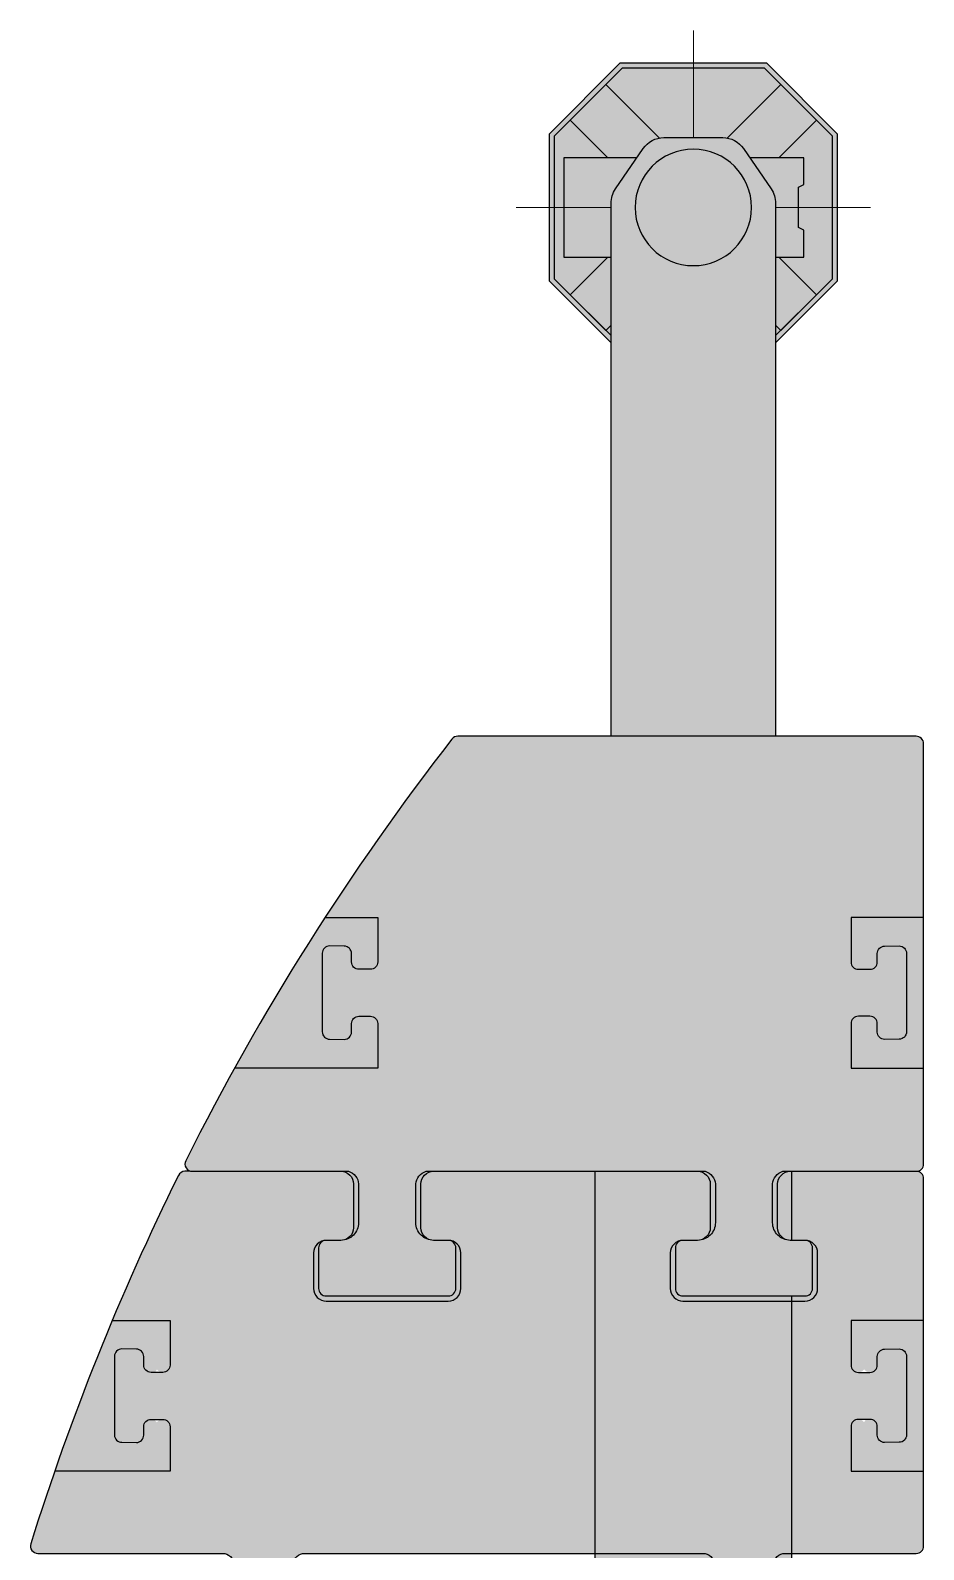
# Model space of a CAD drawing. Header units: millimetres. Extents: x -7743 to 13705, y 0 to 44172.
# Drawn here: x -7439 to -5674, y 17238 to 20241 of the extents above; entities that cross this region are included whole.
import ezdxf

# ---------------------------------------------------------------- set-up
doc = ezdxf.new("R2010")
doc.units = ezdxf.units.MM
doc.set_wipeout_variables(frame=1)
doc.layers.add('Техника. Кран Zoomlion ZAT2000V', color=250, linetype='Continuous')
doc.layers.add('Техника. Кран Zoomlion ZAT2000V Штрих', color=7, linetype='Continuous', lineweight=15, true_color=0xa2ce47)

# ---------------------------------------------------------------- blocks, each defined once
blk = doc.blocks.new('ZAT2000V-20230312.114413')
at = {"color": 0, "linetype": 'ByBlock', "lineweight": -2, "transparency": 16777216}
blk.add_wipeout([(145, 285), (285, 145), (285, -145), (145, -285), (-145, -285), (-285, -145), (-285, 145), (-145, 285)], dxfattribs=at)
at = {"layer": 'Техника. Кран Zoomlion ZAT2000V Штрих', "true_color": 0xadadad, "transparency": 16777216}
h = blk.add_hatch(color=253, dxfattribs=at)
h.dxf.hatch_style = 1
h.paths.add_polyline_path([(-145, 285), (145, 285), (285, 145), (285, -145), (145, -285), (-145, -285), (-285, -145), (-285, 145)])
at = {"color": 0, "linetype": 'ByBlock', "lineweight": 5, "transparency": 16777216}
for points in [[(0, 0), (0, 350)], [(-350, 0), (0, 0)], [(0, 0), (350, 0)], [(0, -350), (0, 0)]]:
    blk.add_lwpolyline(points, dxfattribs=at)
at = {"color": 0, "linetype": 'ByBlock', "lineweight": -2, "transparency": 16777216}
for points in [[(-145, 285), (145, 285), (285, 145), (285, -145), (145, -285), (-145, -285), (-285, -145), (-285, 145)], [(-140.9, 275), (140.9, 275), (275, 140.9), (275, -140.9), (140.9, -275), (-140.9, -275), (-275, -140.9), (-275, 140.9)], [(256, 98.4), (256, -98.4), (-218.1, -98.4), (-218.1, -45.2), (-207.5, -39.9), (-207.5, 39.9), (-218.1, 45.2), (-218.1, 98.4)]]:
    blk.add_lwpolyline(points, close=True, dxfattribs=at)
for points in [[(-169.1, 98.4), (-243.3, 172.6), (-172.6, 243.3), (-27.7, 98.4)], [(169.1, 98.4), (243.3, 172.6), (172.6, 243.3), (27.7, 98.4)], [(-169.1, -98.4), (-243.3, -172.6), (-172.6, -243.3), (-27.7, -98.4)], [(169.1, -98.4), (243.3, -172.6), (172.6, -243.3), (27.7, -98.4)]]:
    blk.add_lwpolyline(points, dxfattribs=at)
blk = doc.blocks.new('ZAT2000V-20230312.115')
at = {"color": 0, "linetype": 'ByBlock', "lineweight": -2, "transparency": 16777216}
blk.add_wipeout([(162.5, 8.3), (162.5, 8.3), (161.9, 15.7), (160.3, 23.1), (157.5, 30), (153.8, 36.5), (99.2, 116.2), (99.2, 116.2), (91.2, 125.3), (81.3, 132.2), (70, 136.5), (58, 138), (58, 138), (-58, 138), (-58, 138), (-70, 136.5), (-81.3, 132.2), (-91.2, 125.3), (-99.2, 116.2), (-99.2, 116.2), (-153.8, 36.5), (-153.8, 36.5), (-157.5, 30), (-160.3, 23.1), (-161.9, 15.7), (-162.5, 8.3), (-162.5, 8.3), (-162.5, -2000), (162.5, -2000)], dxfattribs=at)
at = {"layer": 'Техника. Кран Zoomlion ZAT2000V Штрих', "true_color": 0xadadad, "transparency": 16777216}
h = blk.add_hatch(color=253, dxfattribs=at)
h.dxf.hatch_style = 1
edge = h.paths.add_edge_path()
edge.add_line((162.5, -2000), (162.5, 8.3))
edge.add_arc((112.5, 8.3), 50, 360, 394.377)
edge.add_line((153.8, 36.5), (99.2, 116.2))
edge.add_arc((58, 88), 50, 34.377, 90)
edge.add_line((58, 138), (-58, 138))
edge.add_arc((-58, 88), 50, 90, 145.623)
edge.add_line((-99.2, 116.2), (-153.8, 36.5))
edge.add_arc((-112.5, 8.3), 50, 145.623, 180)
edge.add_line((-162.5, 8.3), (-162.5, -2000))
edge.add_line((-162.5, -2000), (162.5, -2000))
at = {"color": 0, "linetype": 'ByBlock', "lineweight": -2, "transparency": 16777216}
blk.add_lwpolyline([(162.5, -2000), (162.5, 8.3, 0.151133), (153.8, 36.5), (99.2, 116.2, 0.247581), (58, 138), (-58, 138, 0.247581), (-99.2, 116.2), (-153.8, 36.5, 0.151133), (-162.5, 8.3), (-162.5, -2000)], format="xyb", close=True, dxfattribs=at)
blk.add_circle((0, 0), 115, dxfattribs=at)
blk = doc.blocks.new('ZAT2000V-20230312.115205')
at = {"color": 0, "linetype": 'ByBlock', "lineweight": -2, "transparency": 16777216}
blk.add_wipeout([(194, -59), (189, -59), (189, 43), (120, 43), (120, 0), (-120, 0), (-120, 43), (-189, 43), (-189, -59), (-194, -59), (-194, -1955), (194, -1955)], dxfattribs=at)
at = {"layer": 'Техника. Кран Zoomlion ZAT2000V Штрих', "true_color": 0xadadad, "transparency": 16777216}
h = blk.add_hatch(color=253, dxfattribs=at)
h.dxf.hatch_style = 1
h.paths.add_polyline_path([(194, -1955), (194, -59), (189, -59), (189, 43), (120, 43), (120, 0), (-120, 0), (-120, 43), (-189, 43), (-189, -59), (-194, -59), (-194, -1955)])
at = {"color": 0, "linetype": 'ByBlock', "lineweight": -2, "transparency": 16777216}
blk.add_lwpolyline([(194, -1955), (194, -59), (189, -59), (189, 43), (120, 43), (120, 0), (-120, 0), (-120, 43), (-189, 43), (-189, -59), (-194, -59), (-194, -1955)], close=True, dxfattribs=at)
for points in [[(-189, -59), (-120, -59), (-120, 0)], [(189, -59), (120, -59), (120, 0)], [(120, -16), (-120, -16)], [(0, -1955.3), (194.1, -1955.3)]]:
    blk.add_lwpolyline(points, dxfattribs=at)
blk = doc.blocks.new('ZAT2000V-20240128.185521')
blk.add_wipeout([(406.9, -289.3), (402.3, -291), (398.1, -293.5), (394.4, -296.7), (391.3, -300.5), (388.9, -304.8), (387.3, -309.5), (386.6, -314.3), (386.6, -390.7), (386.6, -390.7), (387.1, -396.2), (388.4, -401.6), (390.5, -406.7), (393.4, -411.4), (397, -415.6), (401.2, -419.2), (405.9, -422), (411, -424.1), (416.4, -425.3), (421.6, -425.7), (450.6, -425.7), (450.6, -425.7), (454.2, -426.2), (457.6, -427.4), (460.6, -429.5), (463, -432.2), (464.6, -435.4), (465.5, -438.9), (465.6, -440.7), (465.6, -520.7), (465.6, -520.7), (465.2, -524.3), (463.9, -527.7), (461.9, -530.6), (459.2, -533), (456, -534.7), (452.5, -535.6), (450.6, -535.7), (209.5, -535.7), (209.5, -535.7), (205.9, -535.3), (202.6, -534), (199.6, -531.9), (197.2, -529.2), (195.5, -526.1), (194.6, -522.6), (194.5, -520.7), (194.5, -440.7), (194.5, -440.7), (195, -437.2), (196.2, -433.8), (198.3, -430.8), (201, -428.4), (204.2, -426.7), (207.7, -425.9), (209.5, -425.7), (238.5, -425.7), (238.5, -425.7), (244, -425.3), (249.4, -424), (254.5, -421.9), (259.2, -419), (263.4, -415.4), (266.9, -411.2), (269.8, -406.5), (271.9, -401.3), (273.1, -396), (273.5, -390.7), (273.5, -314.3), (273.5, -314.3), (272.8, -309.4), (271.2, -304.8), (268.8, -300.5), (265.7, -296.7), (262, -293.5), (257.8, -291), (253.3, -289.3), (-298, -289.3), (-298, -289.3), (-302.6, -291), (-306.9, -293.5), (-310.6, -296.7), (-313.7, -300.5), (-316, -304.8), (-317.6, -309.5), (-318.3, -314.3), (-318.3, -390.7), (-318.3, -390.7), (-317.9, -396.2), (-316.6, -401.6), (-314.5, -406.7), (-311.6, -411.4), (-308, -415.6), (-303.7, -419.2), (-299, -422), (-293.9, -424.1), (-288.5, -425.3), (-283.3, -425.7), (-254.3, -425.7), (-254.3, -425.7), (-250.7, -426.2), (-247.4, -427.4), (-244.4, -429.5), (-242, -432.2), (-240.3, -435.4), (-239.4, -438.9), (-239.3, -440.7), (-239.3, -520.7), (-239.3, -520.7), (-239.7, -524.3), (-241, -527.7), (-243.1, -530.6), (-245.8, -533), (-249, -534.7), (-252.5, -535.6), (-254.3, -535.7), (-495.4, -535.7), (-495.4, -535.7), (-499, -535.3), (-502.4, -534), (-505.3, -531.9), (-507.7, -529.2), (-509.4, -526.1), (-510.3, -522.6), (-510.4, -520.7), (-510.4, -440.7), (-510.4, -440.7), (-510, -437.2), (-508.7, -433.8), (-506.7, -430.8), (-504, -428.4), (-500.8, -426.7), (-497.3, -425.9), (-495.4, -425.7), (-466.4, -425.7), (-466.4, -425.7), (-460.9, -425.3), (-455.5, -424), (-450.4, -421.9), (-445.8, -419), (-441.6, -415.4), (-438, -411.2), (-435.1, -406.5), (-433.1, -401.3), (-431.8, -396), (-431.4, -390.7), (-431.4, -314.3), (-431.4, -314.3), (-432.1, -309.4), (-433.7, -304.8), (-436.1, -300.5), (-439.2, -296.7), (-442.9, -293.5), (-447.1, -291), (-451.7, -289.3), (-715.3, -289.3), (-715.3, -289.3), (-718.9, -288.9), (-722.2, -287.6), (-725.1, -285.5), (-727.4, -282.9), (-729, -279.7), (-729.7, -276.2), (-729.8, -274.8), (-729.8, 555.7), (-729.8, 555.7), (-729.4, 559.3), (-728.1, 562.7), (-726, 565.6), (-723.4, 568), (-720.2, 569.7), (-716.7, 570.6), (-714.8, 570.7), (190.5, 570.7), (190.5, 570.7), (193.9, 570.3), (197.1, 569.2), (200, 567.3), (202.3, 564.9), (202.3, 564.9), (242.7, 512.3), (282.4, 459.1), (321.4, 405.4), (359.7, 351.2), (397.2, 296.4), (434.1, 241.2), (470.2, 185.6), (505.5, 129.4), (540.2, 72.8), (574.1, 15.8), (607.2, -41.7), (639.6, -99.7), (671.2, -158), (702, -216.8), (728.3, -268.3), (728.3, -268.3), (729.5, -271.7), (729.8, -275.2), (729.3, -278.7), (727.9, -282), (725.8, -284.8), (723.1, -287.1), (719.8, -288.6), (716.4, -289.3), (715.3, -289.3)])
at = {"layer": 'Техника. Кран Zoomlion ZAT2000V Штрих', "true_color": 0xadadad, "transparency": 16777216}
h = blk.add_hatch(color=253, dxfattribs=at)
h.dxf.hatch_style = 1
h.paths.add_polyline_path([(-586.4, 124.5, -0.414214), (-600.9, 110), (-623.8, 110, -0.414214), (-638.3, 124.5), (-638.3, 141.3, 0.414214), (-652.7, 155.7), (-681.6, 156.2, 0.414214), (-696.1, 141.7), (-696.1, -13.7, 0.414214), (-681.6, -28.2), (-652.7, -28.7, 0.414214), (-638.3, -14.2), (-638.3, 2.6, -0.414214), (-623.8, 17.1), (-600.9, 17.1, -0.414214), (-586.4, 2.6), (-586.4, -85.5), (-729.8, -85.5), (-729.8, -274.8, 0.414214), (-715.3, -289.3), (-451.7, -289.3, -0.320465), (-431.4, -314.3), (-431.4, -390.7, -0.414214), (-466.4, -425.7), (-495.4, -425.7, 0.414214), (-510.4, -440.7), (-510.4, -520.7, 0.414214), (-495.4, -535.7), (-254.3, -535.7, 0.414214), (-239.3, -520.7), (-239.3, -440.7, 0.414214), (-254.3, -425.7), (-283.3, -425.7, -0.414214), (-318.3, -390.7), (-318.3, -314.3, -0.320465), (-298, -289.3), (253.3, -289.3, -0.320465), (273.5, -314.3), (273.5, -390.7, -0.414214), (238.5, -425.7), (209.5, -425.7, 0.414214), (194.5, -440.7), (194.5, -520.7, 0.414214), (209.5, -535.7), (450.6, -535.7, 0.414214), (465.6, -520.7), (465.6, -440.7, 0.414214), (450.6, -425.7), (421.6, -425.7, -0.414214), (386.6, -390.7), (386.6, -314.3, -0.320465), (406.9, -289.3), (715.3, -289.3, 0.558084), (728.3, -268.3, 0.010236), (631.7, -85.5), (348.8, -85.5), (348.8, 2.6, -0.414214), (363.2, 17.1), (386.2, 17.1, -0.414214), (400.6, 2.6), (400.6, -14.2, 0.414214), (415.1, -28.7), (443.9, -28.2, 0.414214), (458.4, -13.7), (458.4, 141.7, 0.414214), (443.9, 156.2), (415.1, 155.7, 0.414214), (400.6, 141.3), (400.6, 124.5, -0.414214), (386.2, 110), (363.2, 110, -0.414214), (348.8, 124.5), (348.8, 212.6), (452.8, 212.6, 0.02141), (202.3, 564.9, 0.231522), (190.5, 570.7), (-714.8, 570.7, 0.414214), (-729.8, 555.7), (-729.8, 212.6), (-586.4, 212.6)])
at = {"layer": 'Техника. Кран Zoomlion ZAT2000V Штрих', "true_color": 0x848484, "transparency": 16777216}
h = blk.add_hatch(color=252, dxfattribs=at)
h.dxf.hatch_style = 1
h.paths.add_polyline_path([(-652.7, 155.7, -0.414214), (-638.3, 141.3), (-638.3, 124.5, 0.414214), (-623.8, 110), (-600.9, 110, 0.414214), (-586.4, 124.5), (-586.4, 212.6), (-729.8, 212.6), (-729.8, -85.5), (-586.4, -85.5), (-586.4, 2.6, 0.414214), (-600.9, 17.1), (-623.8, 17.1, 0.414214), (-638.3, 2.6), (-638.3, -14.2, -0.414214), (-652.7, -28.7), (-681.6, -28.2, -0.414214), (-696.1, -13.7), (-696.1, 141.7, -0.414214), (-681.6, 156.2)])
h.paths.add_polyline_path([(452.8, 212.6), (348.8, 212.6), (348.8, 124.5, 0.414214), (363.2, 110), (386.2, 110, 0.414214), (400.6, 124.5), (400.6, 141.3, -0.414214), (415.1, 155.7), (443.9, 156.2, -0.414214), (458.4, 141.7), (458.4, -13.7, -0.414214), (443.9, -28.2), (415.1, -28.7, -0.414214), (400.6, -14.2), (400.6, 2.6, 0.414214), (386.2, 17.1), (363.2, 17.1, 0.414214), (348.8, 2.6), (348.8, -85.5), (631.7, -85.5, 0.017217)])
at = {"color": 0, "linetype": 'ByBlock', "lineweight": -2, "transparency": 16777216}
blk.add_lwpolyline([(406.9, -289.3, 0.320465), (386.6, -314.3), (386.6, -390.7, 0.414214), (421.6, -425.7), (450.6, -425.7, -0.414214), (465.6, -440.7), (465.6, -520.7, -0.414214), (450.6, -535.7), (209.5, -535.7, -0.414214), (194.5, -520.7), (194.5, -440.7, -0.414214), (209.5, -425.7), (238.5, -425.7, 0.414214), (273.5, -390.7), (273.5, -314.3, 0.320465), (253.3, -289.3), (-298, -289.3, 0.320465), (-318.3, -314.3), (-318.3, -390.7, 0.414214), (-283.3, -425.7), (-254.3, -425.7, -0.414214), (-239.3, -440.7), (-239.3, -520.7, -0.414214), (-254.3, -535.7), (-495.4, -535.7, -0.414214), (-510.4, -520.7), (-510.4, -440.7, -0.414214), (-495.4, -425.7), (-466.4, -425.7, 0.414214), (-431.4, -390.7), (-431.4, -314.3, 0.320465), (-451.7, -289.3), (-715.3, -289.3, -0.414214), (-729.8, -274.8), (-729.8, 555.7, -0.414214), (-714.8, 570.7), (190.5, 570.7, -0.231522), (202.3, 564.9, -0.048895), (728.3, -268.3, -0.558084), (715.3, -289.3)], format="xyb", close=True, dxfattribs=at)
for points in [[(-729.8, 212.6), (-586.4, 212.6), (-586.4, 124.5, -0.414214), (-600.9, 110), (-623.8, 110, -0.414214), (-638.3, 124.5), (-638.3, 141.3, 0.414214), (-652.7, 155.7), (-681.6, 156.2, 0.414214), (-696.1, 141.7), (-696.1, -13.7, 0.414214), (-681.6, -28.2), (-652.7, -28.7, 0.414214), (-638.3, -14.2), (-638.3, 2.6, -0.414214), (-623.8, 17.1), (-600.9, 17.1, -0.414214), (-586.4, 2.6), (-586.4, -85.5), (-729.8, -85.5)], [(452.8, 212.6), (348.8, 212.6), (348.8, 124.5, 0.414214), (363.2, 110), (386.2, 110, 0.414214), (400.6, 124.5), (400.6, 141.3, -0.414214), (415.1, 155.7), (443.9, 156.2, -0.414214), (458.4, 141.7), (458.4, -13.7, -0.414214), (443.9, -28.2), (415.1, -28.7, -0.414214), (400.6, -14.2), (400.6, 2.6, 0.414214), (386.2, 17.1), (363.2, 17.1, 0.414214), (348.8, 2.6), (348.8, -85.5), (631.7, -85.5)]]:
    blk.add_lwpolyline(points, format="xyb", dxfattribs=at)
blk = doc.blocks.new('ZAT2000V-20240128.18560601')
at = {"layer": 'Техника. Кран Zoomlion ZAT2000V Штрих', "true_color": 0xadadad, "transparency": 16777216}
h = blk.add_hatch(color=253, dxfattribs=at)
h.dxf.hatch_style = 1
h.paths.add_polyline_path([(-382, 269.3, -0.414214), (-407, 244.3), (-648.1, 244.3, -0.414214), (-673.1, 269.3), (-673.1, 339.3, -0.414214), (-648.1, 364.3), (-619.1, 364.3, 0.414214), (-594.1, 389.3), (-594.1, 475.7, 0.414214), (-619.1, 500.7), (-868, 500.7, 0.414214), (-882.5, 486.2), (-882.5, 206), (-739.1, 206), (-739.1, 117.9, -0.414214), (-753.6, 103.4), (-776.5, 103.4, -0.414214), (-791, 117.9), (-791, 134.7, 0.414214), (-805.4, 149.2), (-834.3, 149.6, 0.414214), (-848.7, 135.2), (-848.7, -20.3, 0.414214), (-834.3, -34.8), (-805.4, -35.2, 1.004777), (-789, -11.2, -0.578024), (-776.5, 10.5), (-753.6, 10.5, -0.414214), (-739.1, -4), (-739.1, -92.1), (-882.5, -92.1), (-882.5, -239.8, 0.414214), (-868, -254.3), (-619.1, -254.3, -0.476674), (-584.1, -279.3), (-584.1, -355.7, -0.414214), (-619.1, -390.7), (-648.1, -390.7, 0.414214), (-663.1, -405.7), (-663.1, -485.7, 0.414214), (-648.1, -500.7), (-407, -500.7, 0.414214), (-392, -485.7), (-392, -405.7, 0.414214), (-407, -390.7), (-436, -390.7, -0.414214), (-471, -355.7), (-471, -282.7, -0.354395), (-450.7, -254.3), (330.2, -254.3, -0.476674), (365.2, -279.3), (365.2, -355.7, -0.414214), (330.2, -390.7), (301.2, -390.7, 0.414214), (286.2, -405.7), (286.2, -485.7, 0.414214), (301.2, -500.7), (542.3, -500.7, 0.414214), (557.3, -485.7), (557.3, -405.7, 0.414214), (542.3, -390.7), (513.3, -390.7, -0.414214), (478.3, -355.7), (478.3, -282.7, -0.354395), (498.6, -254.3), (868, -254.3, 0.506144), (881.8, -235.5, 0.007475), (834.6, -92.1), (606.6, -92.1), (606.6, -4, -0.414214), (621.1, 10.5), (644, 10.5, -0.414214), (658.5, -4), (658.5, -20.8, 0.423732), (673.4, -35.3), (702.3, -34.8, 0.404759), (716.3, -20.3), (716.3, 135.1, 0.423732), (701.3, 149.6), (672.5, 149.1, 0.909367), (656.5, 125.2, -0.578024), (644, 103.4), (621.1, 103.4, -0.414214), (606.6, 117.9), (606.6, 206), (720.7, 206, 0.0156), (590, 492.6, 0.285363), (577.1, 500.7), (268.9, 500.7, 0.414214), (243.9, 475.7), (243.9, 389.3, 0.414214), (268.9, 364.3), (297.9, 364.3, -0.414214), (322.9, 339.3), (322.9, 269.3, -0.414214), (297.9, 244.3), (56.8, 244.3, -0.414214), (31.8, 269.3), (31.8, 339.3, -0.414214), (56.8, 364.3), (85.8, 364.3, 0.414214), (110.8, 389.3), (110.8, 475.7, 0.414214), (85.8, 500.7), (-436, 500.7, 0.414214), (-461, 475.7), (-461, 389.3, 0.414214), (-436, 364.3), (-407, 364.3, -0.414214), (-382, 339.3)])
at = {"layer": 'Техника. Кран Zoomlion ZAT2000V Штрих', "true_color": 0x848484, "transparency": 16777216}
h = blk.add_hatch(color=252, dxfattribs=at)
h.dxf.hatch_style = 1
h.paths.add_polyline_path([(-834.3, 149.6), (-805.4, 149.2, -0.414214), (-791, 134.7), (-791, 117.9, 0.715929), (-765, 109.1, 0.715929), (-739.1, 117.9), (-739.1, 206), (-882.5, 206), (-882.5, -92.1), (-739.1, -92.1), (-739.1, -4, 0.715929), (-765, 4.9, 1.153632), (-792.9, -13.5, -0.578024), (-805.4, -35.2), (-834.3, -34.8, -0.414214), (-848.7, -20.3), (-848.7, 135.2, -0.414214)])
h.paths.add_polyline_path([(-619.1, 364.3), (-648.1, 364.3, 0.414214), (-673.1, 339.3), (-673.1, 269.3, 0.414214), (-648.1, 244.3), (-407, 244.3, 0.414214), (-382, 269.3), (-382, 339.3, 0.414214), (-407, 364.3), (-436, 364.3, -0.414214), (-461, 389.3), (-461, 475.7, -0.414214), (-436, 500.7), (-619.1, 500.7, -0.414214), (-594.1, 475.7), (-594.1, 389.3, -0.414214)])
h.paths.add_polyline_path([(297.9, 244.3, 0.414214), (322.9, 269.3), (322.9, 339.3, 0.414214), (297.9, 364.3), (268.9, 364.3, -0.414214), (243.9, 389.3), (243.9, 475.7, -0.414214), (268.9, 500.7), (85.8, 500.7, -0.414214), (110.8, 475.7), (110.8, 389.3, -0.414214), (85.8, 364.3), (56.8, 364.3, 0.414214), (31.8, 339.3), (31.8, 269.3, 0.414214), (56.8, 244.3)])
h.paths.add_polyline_path([(834.6, -92.1, 0.0158), (720.7, 206), (606.6, 206), (606.6, 117.9, 0.715929), (632.5, 109.1, 1.153632), (660.4, 127.4, -0.567272), (672.5, 149.1), (701.3, 149.6, -0.423732), (716.3, 135.1), (716.3, -20.3, -0.404759), (702.3, -34.8), (673.4, -35.3, -0.423732), (658.5, -20.8), (658.5, -4, 0.715929), (632.5, 4.8, 0.715929), (606.6, -4), (606.6, -92.1)])
at = {"color": 0, "linetype": 'ByBlock', "lineweight": -2, "transparency": 16777216}
for points in [[(498.6, -254.3, 0.320465), (478.3, -279.3), (478.3, -355.7, 0.414214), (513.3, -390.7), (542.3, -390.7, -0.414214), (557.3, -405.7), (557.3, -485.7, -0.414214), (542.3, -500.7), (301.2, -500.7, -0.414214), (286.2, -485.7), (286.2, -405.7, -0.414214), (301.2, -390.7), (330.2, -390.7, 0.414214), (365.2, -355.7), (365.2, -279.3, 0.320465), (344.9, -254.3), (-450.7, -254.3, 0.320465), (-471, -279.3), (-471, -355.7, 0.414214), (-436, -390.7), (-407, -390.7, -0.414214), (-392, -405.7), (-392, -485.7, -0.414214), (-407, -500.7), (-648.1, -500.7, -0.414214), (-663.1, -485.7), (-663.1, -405.7, -0.414214), (-648.1, -390.7), (-619.1, -390.7, 0.414214), (-584.1, -355.7), (-584.1, -279.3, 0.320465), (-604.4, -254.3), (-868, -254.3, -0.414214), (-882.5, -239.8), (-882.5, 486.2, -0.414214), (-868, 500.7), (577.1, 500.7, -0.285363), (590, 492.6, -0.038892), (881.8, -235.5, -0.506144), (868, -254.3), (498.6, -254.3)], [(-436, 500.7, 0.414214), (-461, 475.7), (-461, 389.3, 0.414214), (-436, 364.3), (-407, 364.3, -0.414214), (-382, 339.3), (-382, 269.3, -0.414214), (-407, 244.3), (-648.1, 244.3, -0.414214), (-673.1, 269.3), (-673.1, 339.3, -0.414214), (-648.1, 364.3), (-619.1, 364.3, 0.414214), (-594.1, 389.3), (-594.1, 475.7, 0.414214), (-619.1, 500.7)], [(268.9, 500.7, 0.414214), (243.9, 475.7), (243.9, 389.3, 0.414214), (268.9, 364.3), (297.9, 364.3, -0.414214), (322.9, 339.3), (322.9, 269.3, -0.414214), (297.9, 244.3), (56.8, 244.3, -0.414214), (31.8, 269.3), (31.8, 339.3, -0.414214), (56.8, 364.3), (85.8, 364.3, 0.414214), (110.8, 389.3), (110.8, 475.7, 0.414214), (85.8, 500.7)], [(-882.5, 206), (-739.1, 206), (-739.1, 117.9, -0.414214), (-753.6, 103.4), (-776.5, 103.4, -0.414214), (-791, 117.9), (-791, 134.7, 0.414214), (-805.4, 149.2), (-834.3, 149.6, 0.414214), (-848.7, 135.2), (-848.7, -20.3, 0.414214), (-834.3, -34.8), (-805.4, -35.2, 0.414214), (-791, -20.8), (-791, -4, -0.414214), (-776.5, 10.5), (-753.6, 10.5, -0.414214), (-739.1, -4), (-739.1, -92.1), (-882.5, -92.1)], [(720.7, 206), (606.6, 206), (606.6, 117.9, 0.414214), (621.1, 103.4), (644, 103.4, 0.414214), (658.5, 117.9), (658.5, 134.7, -0.414214), (673, 149.2), (701.8, 149.6, -0.414214), (716.3, 135.1), (716.3, -20.3, -0.414214), (701.8, -34.8), (673, -35.3, -0.414214), (658.5, -20.8), (658.5, -4, 0.414214), (644, 10.5), (621.1, 10.5, 0.414214), (606.6, -4), (606.6, -92.1), (834.6, -92.1)]]:
    blk.add_lwpolyline(points, format="xyb", dxfattribs=at)
blk = doc.blocks.new('*U54')
at = {"color": 0, "linetype": 'ByBlock', "lineweight": -2, "ltscale": 30, "transparency": 16777216, "xscale": -1, "rotation": 180}
blk.add_blockref('ZAT2000V-20230312.114413', (3510, -4150), dxfattribs=at)
blk.add_blockref('ZAT2000V-20230312.115', (3510, -4150), dxfattribs=at)
blk.add_blockref('ZAT2000V-20230312.115205', (3510, -2675), dxfattribs=at)
blk.add_blockref('ZAT2000V-20240128.18560601', (3937.5, -1744.3), dxfattribs=at)
blk.add_blockref('ZAT2000V-20240128.185521', (3784.8, -2534.3), dxfattribs=at)

msp = doc.modelspace()

# ---------------------------------------------------------------- block references
at = {"layer": 'Техника. Кран Zoomlion ZAT2000V', "transparency": 33554687, "rotation": 180}
msp.add_blockref('*U54', (-2619.5, 15740.6), dxfattribs=at)

doc.saveas('drawing.dxf')
